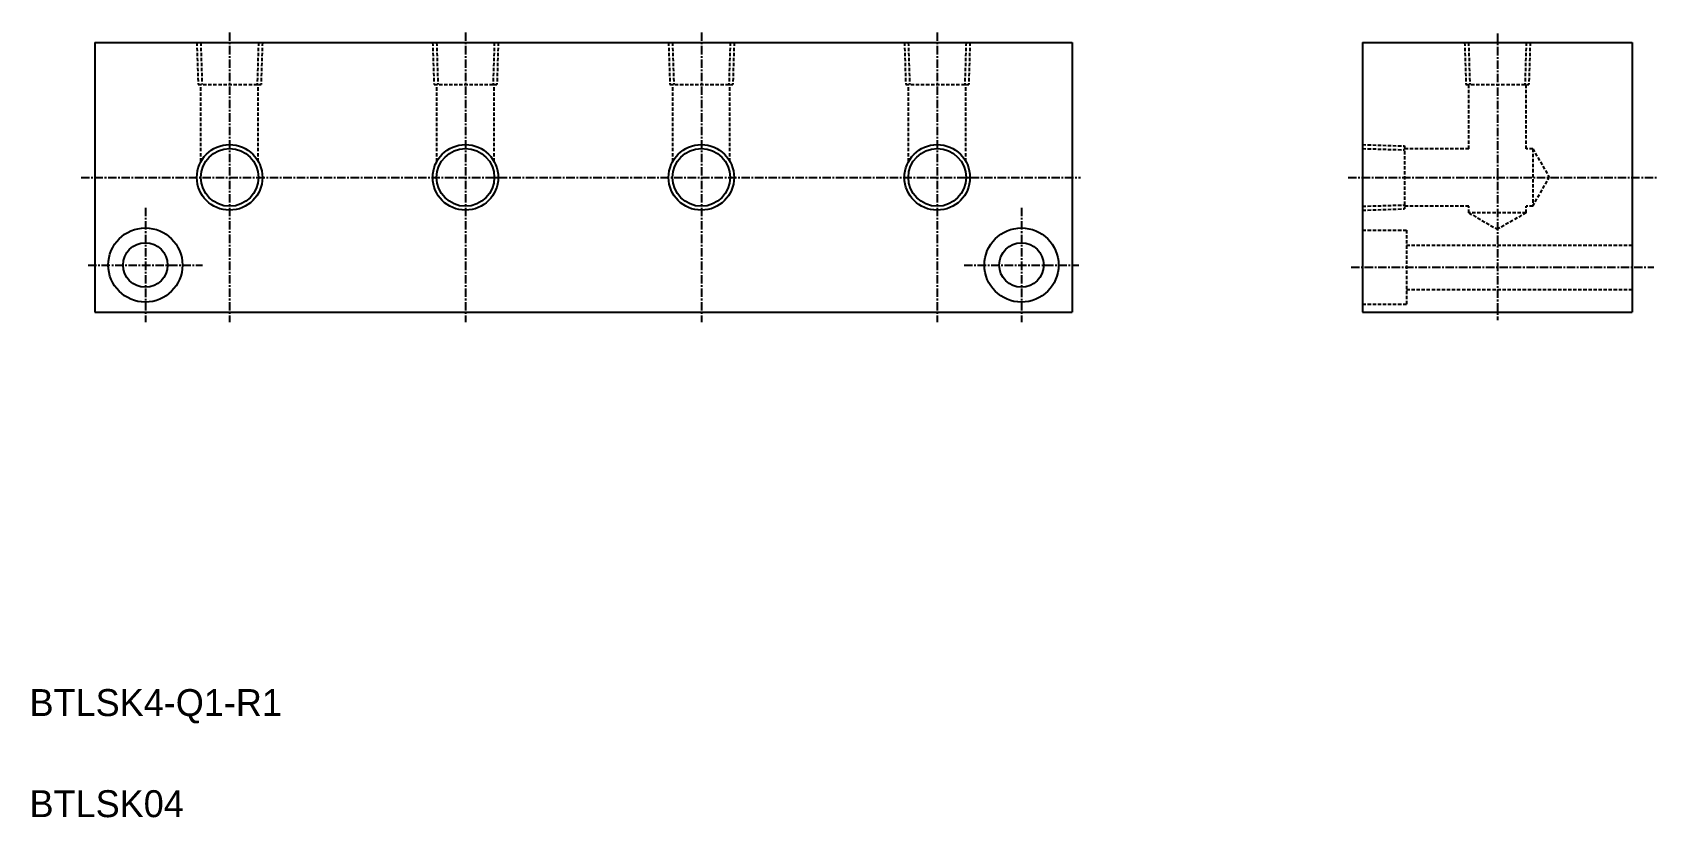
# Model space of a CAD drawing. Extents: x 119 to 360, y 95 to 212.
import ezdxf

# ---------------------------------------------------------------- set-up
doc = ezdxf.new("R2010")
doc.units = 0
doc.linetypes.add('CENTER', pattern=[2, 1.25, -0.25, 0.25, -0.25])
doc.linetypes.add('DASHED', pattern=[0.75, 0.5, -0.25])
doc.layers.get('0').update_dxf_attribs({"linetype": 'CONTINUOUS'})
doc.layers.add('CENTER', color=1, linetype='CENTER')

msp = doc.modelspace()

# ---------------------------------------------------------------- linework, layer by layer
at = {"color": 7, "linetype": 'CONTINUOUS'}
for p, q in [((127.82, 210.13), (272.82, 210.13)), ((127.82, 210.13), (127.82, 170.13)), ((272.82, 210.13), (272.82, 170.13)), ((315.94, 210.13), (355.94, 210.13)), ((315.94, 210.13), (315.94, 170.13)), ((355.94, 210.13), (355.94, 170.13)), ((127.82, 170.13), (272.82, 170.13)), ((315.94, 170.13), (355.94, 170.13))]:
    msp.add_line(p, q, dxfattribs=at)
at = {"color": 3, "linetype": 'DASHED'}
for p, q in [((142.95, 210.13), (143.15, 203.93)), ((143.53, 210.13), (143.73, 203.93)), ((152.1, 210.13), (151.91, 203.93)), ((152.68, 210.13), (152.49, 203.93)), ((177.95, 210.13), (178.15, 203.93)), ((178.53, 210.13), (178.73, 203.93)), ((187.1, 210.13), (186.91, 203.93)), ((187.68, 210.13), (187.49, 203.93)), ((212.95, 210.13), (213.15, 203.93)), ((213.53, 210.13), (213.73, 203.93)), ((222.1, 210.13), (221.91, 203.93)), ((222.68, 210.13), (222.49, 203.93)), ((247.95, 210.13), (248.15, 203.93)), ((248.53, 210.13), (248.73, 203.93)), ((257.1, 210.13), (256.91, 203.93)), ((257.68, 210.13), (257.49, 203.93)), ((331.08, 210.13), (331.27, 203.93)), ((331.66, 210.13), (331.85, 203.93)), ((340.22, 210.13), (340.03, 203.93)), ((340.8, 210.13), (340.61, 203.93)), ((143.15, 203.93), (152.49, 203.93)), ((143.57, 192.5), (143.57, 203.93)), ((152.07, 192.5), (152.07, 203.93)), ((178.15, 203.93), (187.49, 203.93)), ((178.57, 192.5), (178.57, 203.93)), ((187.07, 192.5), (187.07, 203.93)), ((213.15, 203.93), (222.49, 203.93)), ((213.57, 192.5), (213.57, 203.93)), ((222.07, 192.5), (222.07, 203.93)), ((248.15, 203.93), (257.49, 203.93)), ((248.57, 192.5), (248.57, 203.93)), ((257.07, 192.5), (257.07, 203.93)), ((331.27, 203.93), (340.61, 203.93)), ((331.69, 194.38), (331.69, 203.93)), ((340.19, 194.38), (340.19, 203.93)), ((315.94, 194.99), (322.14, 194.8)), ((315.94, 194.41), (322.14, 194.22)), ((322.14, 194.8), (322.14, 185.46)), ((331.69, 194.38), (322.14, 194.38)), ((341.19, 194.38), (340.19, 194.38)), ((341.19, 194.38), (341.19, 185.88)), ((341.19, 194.38), (343.64, 190.13)), ((341.19, 185.88), (343.64, 190.13)), ((315.94, 185.85), (322.14, 186.04)), ((331.69, 185.88), (322.14, 185.88)), ((331.69, 184.88), (331.69, 185.88)), ((340.19, 184.88), (340.19, 185.88)), ((341.19, 185.88), (340.19, 185.88)), ((315.94, 185.27), (322.14, 185.46)), ((340.19, 184.88), (331.69, 184.88)), ((331.69, 184.88), (335.94, 182.43)), ((340.19, 184.88), (335.94, 182.43)), ((315.94, 182.3), (322.44, 182.3)), ((322.44, 182.3), (322.44, 171.3)), ((322.44, 180.1), (355.94, 180.1)), ((315.94, 171.3), (322.44, 171.3)), ((322.44, 173.5), (355.94, 173.5))]:
    msp.add_line(p, q, dxfattribs=at)
at = {"color": 3, "linetype": 'CONTINUOUS'}
for centre in [(147.82, 190.13), (182.82, 190.13), (217.82, 190.13), (252.82, 190.13)]:
    msp.add_circle(centre, 4.86, dxfattribs=at)
at = {"color": 7, "linetype": 'CONTINUOUS'}
for centre, radius in [((147.82, 190.13), 4.28), ((182.82, 190.13), 4.28), ((217.82, 190.13), 4.28), ((252.82, 190.13), 4.28), ((135.32, 177.13), 5.5), ((265.32, 177.13), 5.5), ((135.32, 177.13), 3.3), ((265.32, 177.13), 3.3)]:
    msp.add_circle(centre, radius, dxfattribs=at)
at = {"layer": 'CENTER', "color": 1, "linetype": 'CENTER'}
for p, q in [((147.82, 211.64), (147.82, 168.63)), ((182.82, 211.64), (182.82, 168.63)), ((217.82, 211.64), (217.82, 168.63)), ((252.82, 211.64), (252.82, 168.63)), ((335.94, 211.49), (335.94, 168.97)), ((125.78, 190.13), (274.1, 190.13)), ((313.8, 190.13), (359.55, 190.13)), ((135.32, 185.63), (135.32, 168.63)), ((265.32, 185.63), (265.32, 168.63)), ((126.82, 177.13), (143.82, 177.13)), ((256.82, 177.13), (273.82, 177.13)), ((314.24, 176.8), (359.15, 176.8))]:
    msp.add_line(p, q, dxfattribs=at)

# ---------------------------------------------------------------- texts
at = {"color": 7, "linetype": 'CONTINUOUS'}
for s, p in [('BTLSK4-Q1-R1', (118.13, 110.2)), ('BTLSK04', (118.13, 95.2))]:
    msp.add_text(s, height=4, dxfattribs=at).set_placement(p)

doc.saveas('drawing.dxf')
